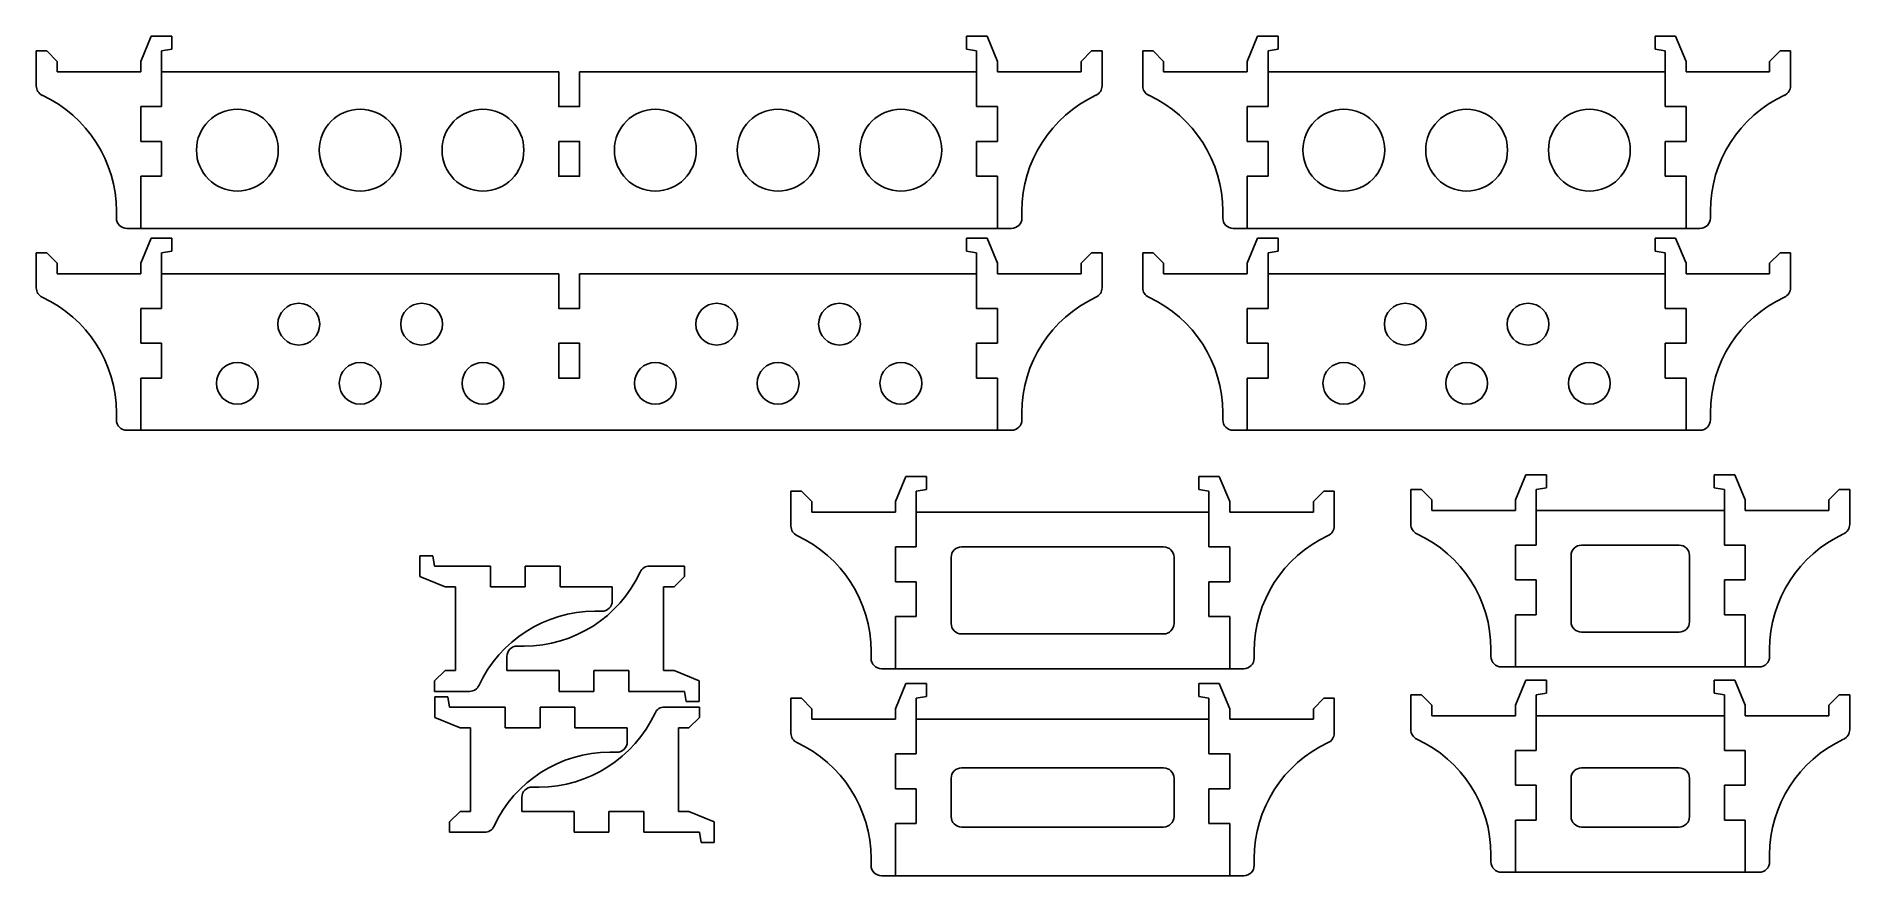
# Model space of a CAD drawing. Extents: x -859 to -338, y -604 to -363.
import ezdxf

# ---------------------------------------------------------------- set-up
doc = ezdxf.new("R2010")
doc.units = 0
doc.header["$MEASUREMENT"] = 0
doc.layers.add('DEFAULT', color=18, linetype='CONTINUOUS')

msp = doc.modelspace()

# ---------------------------------------------------------------- linework, layer by layer
at = {"layer": 'DEFAULT'}
for p, q in [((-828.68, -370.5), (-825.68, -363.27)), ((-825.68, -363.27), (-819.77, -363.27)), ((-819.77, -363.27), (-819.77, -367)), ((-585.68, -363.27), (-591.59, -363.27)), ((-591.59, -363.27), (-591.59, -367)), ((-582.68, -370.5), (-585.68, -363.27)), ((-511, -370.5), (-508, -363.27)), ((-508, -363.27), (-502.09, -363.27)), ((-502.09, -363.27), (-502.09, -367)), ((-388, -363.27), (-393.91, -363.27)), ((-393.91, -363.27), (-393.91, -367)), ((-385, -370.5), (-388, -363.27)), ((-858.68, -373.5), (-858.68, -367.5)), ((-858.68, -367.5), (-855.68, -367.5)), ((-855.68, -367.5), (-852.68, -370.5)), ((-819.77, -367), (-822.68, -367.5)), ((-822.68, -367.5), (-822.68, -373.5)), ((-591.59, -367), (-588.68, -367.5)), ((-588.68, -367.5), (-588.68, -373.5)), ((-555.68, -367.5), (-558.68, -370.5)), ((-552.68, -367.5), (-555.68, -367.5)), ((-552.68, -373.5), (-552.68, -367.5)), ((-541, -373.5), (-541, -367.5)), ((-541, -367.5), (-538, -367.5)), ((-538, -367.5), (-535, -370.5)), ((-502.09, -367), (-505, -367.5)), ((-505, -367.5), (-505, -373.5)), ((-393.91, -367), (-391, -367.5)), ((-391, -367.5), (-391, -373.5)), ((-358, -367.5), (-361, -370.5)), ((-355, -367.5), (-358, -367.5)), ((-355, -373.5), (-355, -367.5)), ((-858.68, -377.53), (-858.68, -373.5)), ((-852.68, -370.5), (-852.68, -373.5)), ((-852.68, -373.5), (-828.68, -373.5)), ((-828.68, -373.5), (-828.68, -370.5)), ((-708.68, -373.5), (-822.68, -373.5)), ((-822.68, -373.5), (-822.68, -379.5)), ((-702.68, -373.5), (-588.68, -373.5)), ((-588.68, -373.5), (-588.68, -379.5)), ((-582.68, -373.5), (-582.68, -370.5)), ((-558.68, -373.5), (-582.68, -373.5)), ((-558.68, -370.5), (-558.68, -373.5)), ((-552.68, -377.53), (-552.68, -373.5)), ((-541, -377.53), (-541, -373.5)), ((-535, -370.5), (-535, -373.5)), ((-535, -373.5), (-511, -373.5)), ((-511, -373.5), (-511, -370.5)), ((-391, -373.5), (-505, -373.5)), ((-505, -373.5), (-505, -379.5)), ((-391, -373.5), (-391, -379.5)), ((-385, -373.5), (-385, -370.5)), ((-361, -373.5), (-385, -373.5)), ((-361, -370.5), (-361, -373.5)), ((-355, -377.53), (-355, -373.5)), ((-822.68, -379.5), (-822.68, -383.5)), ((-588.68, -379.5), (-588.68, -383.5)), ((-505, -379.5), (-505, -383.5)), ((-391, -379.5), (-391, -383.5)), ((-822.68, -383.5), (-828.68, -383.5)), ((-828.68, -383.5), (-828.68, -393.5)), ((-588.68, -383.5), (-582.68, -383.5)), ((-582.68, -383.5), (-582.68, -393.5)), ((-505, -383.5), (-511, -383.5)), ((-511, -383.5), (-511, -393.5)), ((-391, -383.5), (-385, -383.5)), ((-385, -383.5), (-385, -393.5)), ((-828.68, -393.5), (-822.68, -393.5)), ((-822.68, -393.5), (-822.68, -403.5)), ((-582.68, -393.5), (-588.68, -393.5)), ((-588.68, -393.5), (-588.68, -403.5)), ((-511, -393.5), (-505, -393.5)), ((-505, -393.5), (-505, -403.5)), ((-385, -393.5), (-391, -393.5)), ((-391, -393.5), (-391, -403.5)), ((-822.68, -403.5), (-828.68, -403.5)), ((-828.68, -403.5), (-828.68, -413.5)), ((-588.68, -403.5), (-582.68, -403.5)), ((-582.68, -403.5), (-582.68, -413.5)), ((-505, -403.5), (-511, -403.5)), ((-511, -403.5), (-511, -413.5)), ((-391, -403.5), (-385, -403.5)), ((-385, -403.5), (-385, -413.5)), ((-835.68, -415.5), (-835.68, -413.5)), ((-828.68, -413.5), (-828.68, -418.5)), ((-582.68, -413.5), (-582.68, -418.5)), ((-575.68, -415.5), (-575.68, -413.5)), ((-518, -415.5), (-518, -413.5)), ((-511, -413.5), (-511, -418.5)), ((-385, -413.5), (-385, -418.5)), ((-378, -415.5), (-378, -413.5)), ((-828.68, -418.5), (-832.68, -418.5)), ((-828.68, -418.5), (-702.68, -418.5)), ((-828.68, -428.5), (-825.68, -421.27)), ((-825.68, -421.27), (-819.77, -421.27)), ((-819.77, -421.27), (-819.77, -425)), ((-702.68, -418.5), (-582.68, -418.5)), ((-585.68, -421.27), (-591.59, -421.27)), ((-591.59, -421.27), (-591.59, -425)), ((-582.68, -428.5), (-585.68, -421.27)), ((-582.68, -418.5), (-578.68, -418.5)), ((-511, -418.5), (-515, -418.5)), ((-511, -418.5), (-385, -418.5)), ((-511, -428.5), (-508, -421.27)), ((-508, -421.27), (-502.09, -421.27)), ((-502.09, -421.27), (-502.09, -425)), ((-388, -421.27), (-393.91, -421.27)), ((-393.91, -421.27), (-393.91, -425)), ((-385, -428.5), (-388, -421.27)), ((-385, -418.5), (-381, -418.5)), ((-858.68, -431.5), (-858.68, -425.5)), ((-858.68, -425.5), (-855.68, -425.5)), ((-855.68, -425.5), (-852.68, -428.5)), ((-819.77, -425), (-822.68, -425.5)), ((-822.68, -425.5), (-822.68, -431.5)), ((-591.59, -425), (-588.68, -425.5)), ((-588.68, -425.5), (-588.68, -431.5)), ((-555.68, -425.5), (-558.68, -428.5)), ((-552.68, -425.5), (-555.68, -425.5)), ((-552.68, -431.5), (-552.68, -425.5)), ((-541, -431.5), (-541, -425.5)), ((-541, -425.5), (-538, -425.5)), ((-538, -425.5), (-535, -428.5)), ((-502.09, -425), (-505, -425.5)), ((-505, -425.5), (-505, -431.5)), ((-393.91, -425), (-391, -425.5)), ((-391, -425.5), (-391, -431.5)), ((-358, -425.5), (-361, -428.5)), ((-355, -425.5), (-358, -425.5)), ((-355, -431.5), (-355, -425.5)), ((-858.68, -435.53), (-858.68, -431.5)), ((-852.68, -428.5), (-852.68, -431.5)), ((-852.68, -431.5), (-828.68, -431.5)), ((-828.68, -431.5), (-828.68, -428.5)), ((-822.68, -431.5), (-822.68, -437.5)), ((-708.68, -431.5), (-822.68, -431.5)), ((-702.68, -431.5), (-588.68, -431.5)), ((-588.68, -431.5), (-588.68, -437.5)), ((-582.68, -431.5), (-582.68, -428.5)), ((-558.68, -431.5), (-582.68, -431.5)), ((-558.68, -428.5), (-558.68, -431.5)), ((-552.68, -435.53), (-552.68, -431.5)), ((-541, -435.53), (-541, -431.5)), ((-535, -428.5), (-535, -431.5)), ((-535, -431.5), (-511, -431.5)), ((-511, -431.5), (-511, -428.5)), ((-505, -431.5), (-505, -437.5)), ((-391, -431.5), (-505, -431.5)), ((-391, -431.5), (-391, -437.5)), ((-385, -431.5), (-385, -428.5)), ((-361, -431.5), (-385, -431.5)), ((-361, -428.5), (-361, -431.5)), ((-355, -435.53), (-355, -431.5)), ((-822.68, -441.5), (-828.68, -441.5)), ((-828.68, -441.5), (-828.68, -451.5)), ((-822.68, -437.5), (-822.68, -441.5)), ((-588.68, -437.5), (-588.68, -441.5)), ((-588.68, -441.5), (-582.68, -441.5)), ((-582.68, -441.5), (-582.68, -451.5)), ((-505, -441.5), (-511, -441.5)), ((-511, -441.5), (-511, -451.5)), ((-505, -437.5), (-505, -441.5)), ((-391, -437.5), (-391, -441.5)), ((-391, -441.5), (-385, -441.5)), ((-385, -441.5), (-385, -451.5)), ((-828.68, -451.5), (-822.68, -451.5)), ((-822.68, -451.5), (-822.68, -461.5)), ((-582.68, -451.5), (-588.68, -451.5)), ((-588.68, -451.5), (-588.68, -461.5)), ((-511, -451.5), (-505, -451.5)), ((-505, -451.5), (-505, -461.5)), ((-385, -451.5), (-391, -451.5)), ((-391, -451.5), (-391, -461.5)), ((-822.68, -461.5), (-828.68, -461.5)), ((-828.68, -461.5), (-828.68, -471.5)), ((-588.68, -461.5), (-582.68, -461.5)), ((-582.68, -461.5), (-582.68, -471.5)), ((-505, -461.5), (-511, -461.5)), ((-511, -461.5), (-511, -471.5)), ((-391, -461.5), (-385, -461.5)), ((-385, -461.5), (-385, -471.5)), ((-835.68, -473.5), (-835.68, -471.5)), ((-828.68, -471.5), (-828.68, -476.5)), ((-582.68, -471.5), (-582.68, -476.5)), ((-575.68, -473.5), (-575.68, -471.5)), ((-518, -473.5), (-518, -471.5)), ((-511, -471.5), (-511, -476.5)), ((-385, -471.5), (-385, -476.5)), ((-378, -473.5), (-378, -471.5)), ((-828.68, -476.5), (-832.68, -476.5)), ((-828.68, -476.5), (-702.68, -476.5)), ((-702.68, -476.5), (-582.68, -476.5)), ((-582.68, -476.5), (-578.68, -476.5)), ((-511, -476.5), (-515, -476.5)), ((-511, -476.5), (-385, -476.5)), ((-385, -476.5), (-381, -476.5)), ((-434, -496.5), (-431, -489.27)), ((-431, -489.27), (-425.09, -489.27)), ((-425.09, -489.27), (-425.09, -493)), ((-371, -489.27), (-376.91, -489.27)), ((-376.91, -489.27), (-376.91, -493)), ((-368, -496.5), (-371, -489.27)), ((-642, -500), (-642, -494)), ((-642, -494), (-639, -494)), ((-639, -494), (-636, -497)), ((-612, -497), (-609, -489.77)), ((-609, -489.77), (-603.09, -489.77)), ((-603.09, -493.5), (-606, -494)), ((-606, -494), (-606, -500)), ((-603.09, -489.77), (-603.09, -493.5)), ((-519, -489.77), (-524.91, -489.77)), ((-524.91, -489.77), (-524.91, -493.5)), ((-524.91, -493.5), (-522, -494)), ((-522, -494), (-522, -500)), ((-516, -497), (-519, -489.77)), ((-489, -494), (-492, -497)), ((-486, -494), (-489, -494)), ((-486, -500), (-486, -494)), ((-464, -499.5), (-464, -493.5)), ((-464, -493.5), (-461, -493.5)), ((-461, -493.5), (-458, -496.5)), ((-425.09, -493), (-428, -493.5)), ((-428, -493.5), (-428, -499.5)), ((-376.91, -493), (-374, -493.5)), ((-374, -493.5), (-374, -499.5)), ((-341, -493.5), (-344, -496.5)), ((-338, -493.5), (-341, -493.5)), ((-338, -499.5), (-338, -493.5)), ((-636, -497), (-636, -500)), ((-612, -500), (-612, -497)), ((-516, -500), (-516, -497)), ((-492, -497), (-492, -500)), ((-464, -503.53), (-464, -499.5)), ((-458, -496.5), (-458, -499.5)), ((-458, -499.5), (-434, -499.5)), ((-434, -499.5), (-434, -496.5)), ((-374, -499.5), (-428, -499.5)), ((-428, -499.5), (-428, -505.5)), ((-374, -499.5), (-374, -505.5)), ((-368, -499.5), (-368, -496.5)), ((-344, -499.5), (-368, -499.5)), ((-344, -496.5), (-344, -499.5)), ((-338, -503.53), (-338, -499.5)), ((-642, -504.03), (-642, -500)), ((-636, -500), (-612, -500)), ((-522, -500), (-606, -500)), ((-606, -500), (-606, -506)), ((-522, -500), (-522, -506)), ((-492, -500), (-516, -500)), ((-486, -504.03), (-486, -500)), ((-606, -510), (-612, -510)), ((-612, -510), (-612, -520)), ((-606, -506), (-606, -510)), ((-593, -510), (-535, -510)), ((-522, -506), (-522, -510)), ((-522, -510), (-516, -510)), ((-516, -510), (-516, -520)), ((-428, -509.5), (-434, -509.5)), ((-434, -509.5), (-434, -519.5)), ((-428, -505.5), (-428, -509.5)), ((-415, -509.5), (-387, -509.5)), ((-374, -505.5), (-374, -509.5)), ((-374, -509.5), (-368, -509.5)), ((-368, -509.5), (-368, -519.5)), ((-748.52, -518.51), (-748.52, -512.6)), ((-748.52, -512.6), (-744.8, -512.6)), ((-744.8, -512.6), (-744.3, -515.51)), ((-596, -513), (-596, -532)), ((-532, -513), (-532, -532)), ((-418, -512.5), (-418, -531.5)), ((-384, -512.5), (-384, -531.5)), ((-741.3, -521.51), (-748.52, -518.51)), ((-744.3, -515.51), (-738.3, -515.51)), ((-738.3, -515.51), (-732.3, -515.51)), ((-732.3, -515.51), (-728.3, -515.51)), ((-728.3, -515.51), (-728.3, -521.51)), ((-718.3, -521.51), (-718.3, -515.51)), ((-718.3, -515.51), (-708.3, -515.51)), ((-708.3, -515.51), (-708.3, -521.51)), ((-682.59, -515.51), (-678.56, -515.51)), ((-678.56, -515.51), (-672.56, -515.51)), ((-672.56, -518.51), (-675.56, -521.51)), ((-672.56, -515.51), (-672.56, -518.51)), ((-612, -520), (-606, -520)), ((-606, -520), (-606, -530)), ((-516, -520), (-522, -520)), ((-522, -520), (-522, -530)), ((-434, -519.5), (-428, -519.5)), ((-428, -519.5), (-428, -529.5)), ((-368, -519.5), (-374, -519.5)), ((-374, -519.5), (-374, -529.5)), ((-738.3, -521.51), (-741.3, -521.51)), ((-738.3, -545.51), (-738.3, -521.51)), ((-728.3, -521.51), (-718.3, -521.51)), ((-708.3, -521.51), (-698.3, -521.51)), ((-698.3, -521.51), (-693.3, -521.51)), ((-693.3, -521.51), (-693.3, -525.51)), ((-675.56, -521.51), (-678.56, -521.51)), ((-678.56, -521.51), (-678.56, -545.51)), ((-696.3, -528.51), (-698.3, -528.51)), ((-606, -530), (-612, -530)), ((-612, -530), (-612, -540)), ((-522, -530), (-516, -530)), ((-516, -530), (-516, -540)), ((-428, -529.5), (-434, -529.5)), ((-434, -529.5), (-434, -539.5)), ((-374, -529.5), (-368, -529.5)), ((-368, -529.5), (-368, -539.5)), ((-593, -535), (-535, -535)), ((-415, -534.5), (-387, -534.5)), ((-720.56, -538.51), (-718.56, -538.51)), ((-619, -542), (-619, -540)), ((-612, -540), (-612, -545)), ((-516, -540), (-516, -545)), ((-509, -542), (-509, -540)), ((-441, -541.5), (-441, -539.5)), ((-434, -539.5), (-434, -544.5)), ((-368, -539.5), (-368, -544.5)), ((-361, -541.5), (-361, -539.5)), ((-744.3, -548.51), (-741.3, -545.51)), ((-741.3, -545.51), (-738.3, -545.51)), ((-723.56, -545.51), (-723.56, -541.51)), ((-718.56, -545.51), (-723.56, -545.51)), ((-708.56, -545.51), (-718.56, -545.51)), ((-708.56, -551.51), (-708.56, -545.51)), ((-688.56, -545.51), (-698.56, -545.51)), ((-698.56, -545.51), (-698.56, -551.51)), ((-688.56, -551.51), (-688.56, -545.51)), ((-678.56, -545.51), (-675.56, -545.51)), ((-675.56, -545.51), (-668.34, -548.51)), ((-612, -545), (-616, -545)), ((-612, -545), (-516, -545)), ((-516, -545), (-512, -545)), ((-434, -544.5), (-438, -544.5)), ((-434, -544.5), (-368, -544.5)), ((-368, -544.5), (-364, -544.5)), ((-744.3, -551.51), (-744.3, -548.51)), ((-738.3, -551.51), (-744.3, -551.51)), ((-734.27, -551.51), (-738.3, -551.51)), ((-698.56, -551.51), (-708.56, -551.51)), ((-684.56, -551.51), (-688.56, -551.51)), ((-678.56, -551.51), (-684.56, -551.51)), ((-672.56, -551.51), (-678.56, -551.51)), ((-672.06, -554.42), (-672.56, -551.51)), ((-668.34, -548.51), (-668.34, -554.42)), ((-612, -556.5), (-609, -549.27)), ((-609, -549.27), (-603.09, -549.27)), ((-603.09, -549.27), (-603.09, -553)), ((-519, -549.27), (-524.91, -549.27)), ((-524.91, -549.27), (-524.91, -553)), ((-516, -556.5), (-519, -549.27)), ((-434, -555.5), (-431, -548.27)), ((-431, -548.27), (-425.09, -548.27)), ((-425.09, -548.27), (-425.09, -552)), ((-371, -548.27), (-376.91, -548.27)), ((-376.91, -548.27), (-376.91, -552)), ((-368, -555.5), (-371, -548.27)), ((-744.23, -559.01), (-744.23, -553.1)), ((-744.23, -553.1), (-740.5, -553.1)), ((-740.5, -553.1), (-740, -556.01)), ((-740, -556.01), (-734, -556.01)), ((-734, -556.01), (-728, -556.01)), ((-728, -556.01), (-724, -556.01)), ((-724, -556.01), (-724, -562.01)), ((-714, -562.01), (-714, -556.01)), ((-714, -556.01), (-704, -556.01)), ((-704, -556.01), (-704, -562.01)), ((-678.3, -556.01), (-674.27, -556.01)), ((-674.27, -556.01), (-668.27, -556.01)), ((-668.34, -554.42), (-672.06, -554.42)), ((-668.27, -556.01), (-668.27, -559.01)), ((-642, -559.5), (-642, -553.5)), ((-642, -553.5), (-639, -553.5)), ((-639, -553.5), (-636, -556.5)), ((-636, -556.5), (-636, -559.5)), ((-612, -559.5), (-612, -556.5)), ((-603.09, -553), (-606, -553.5)), ((-606, -553.5), (-606, -559.5)), ((-524.91, -553), (-522, -553.5)), ((-522, -553.5), (-522, -559.5)), ((-516, -559.5), (-516, -556.5)), ((-489, -553.5), (-492, -556.5)), ((-492, -556.5), (-492, -559.5)), ((-486, -553.5), (-489, -553.5)), ((-486, -559.5), (-486, -553.5)), ((-464, -558.5), (-464, -552.5)), ((-464, -552.5), (-461, -552.5)), ((-461, -552.5), (-458, -555.5)), ((-458, -555.5), (-458, -558.5)), ((-434, -558.5), (-434, -555.5)), ((-425.09, -552), (-428, -552.5)), ((-428, -552.5), (-428, -558.5)), ((-376.91, -552), (-374, -552.5)), ((-374, -552.5), (-374, -558.5)), ((-368, -558.5), (-368, -555.5)), ((-341, -552.5), (-344, -555.5)), ((-344, -555.5), (-344, -558.5)), ((-338, -552.5), (-341, -552.5)), ((-338, -558.5), (-338, -552.5)), ((-737, -562.01), (-744.23, -559.01)), ((-734, -562.01), (-737, -562.01)), ((-734, -586.01), (-734, -562.01)), ((-724, -562.01), (-714, -562.01)), ((-704, -562.01), (-694, -562.01)), ((-694, -562.01), (-689, -562.01)), ((-689, -562.01), (-689, -566.01)), ((-671.27, -562.01), (-674.27, -562.01)), ((-674.27, -562.01), (-674.27, -586.01)), ((-668.27, -559.01), (-671.27, -562.01)), ((-642, -563.53), (-642, -559.5)), ((-636, -559.5), (-612, -559.5)), ((-606, -559.5), (-606, -565.5)), ((-522, -559.5), (-606, -559.5)), ((-522, -559.5), (-522, -565.5)), ((-492, -559.5), (-516, -559.5)), ((-486, -563.53), (-486, -559.5)), ((-464, -562.53), (-464, -558.5)), ((-458, -558.5), (-434, -558.5)), ((-428, -558.5), (-428, -564.5)), ((-374, -558.5), (-428, -558.5)), ((-374, -558.5), (-374, -564.5)), ((-344, -558.5), (-368, -558.5)), ((-338, -562.53), (-338, -558.5)), ((-606, -565.5), (-606, -569.5)), ((-522, -565.5), (-522, -569.5)), ((-428, -564.5), (-428, -568.5)), ((-374, -564.5), (-374, -568.5)), ((-692, -569.01), (-694, -569.01)), ((-606, -569.5), (-612, -569.5)), ((-612, -569.5), (-612, -579.5)), ((-522, -569.5), (-516, -569.5)), ((-516, -569.5), (-516, -579.5)), ((-428, -568.5), (-434, -568.5)), ((-434, -568.5), (-434, -578.5)), ((-374, -568.5), (-368, -568.5)), ((-368, -568.5), (-368, -578.5)), ((-596, -576.5), (-596, -587.5)), ((-593, -573.5), (-535, -573.5)), ((-532, -576.5), (-532, -587.5)), ((-418, -576.5), (-418, -587.5)), ((-415, -573.5), (-387, -573.5)), ((-384, -576.5), (-384, -587.5)), ((-719.27, -586.01), (-719.27, -582.01)), ((-716.27, -579.01), (-714.27, -579.01)), ((-612, -579.5), (-606, -579.5)), ((-606, -579.5), (-606, -589.5)), ((-516, -579.5), (-522, -579.5)), ((-522, -579.5), (-522, -589.5)), ((-434, -578.5), (-428, -578.5)), ((-428, -578.5), (-428, -588.5)), ((-368, -578.5), (-374, -578.5)), ((-374, -578.5), (-374, -588.5)), ((-740, -589.01), (-737, -586.01)), ((-737, -586.01), (-734, -586.01)), ((-714.27, -586.01), (-719.27, -586.01)), ((-704.27, -586.01), (-714.27, -586.01)), ((-704.27, -592.01), (-704.27, -586.01)), ((-684.27, -586.01), (-694.27, -586.01)), ((-694.27, -586.01), (-694.27, -592.01)), ((-684.27, -592.01), (-684.27, -586.01)), ((-674.27, -586.01), (-671.27, -586.01)), ((-671.27, -586.01), (-664.04, -589.01)), ((-740, -592.01), (-740, -589.01)), ((-734, -592.01), (-740, -592.01)), ((-729.97, -592.01), (-734, -592.01)), ((-694.27, -592.01), (-704.27, -592.01)), ((-680.27, -592.01), (-684.27, -592.01)), ((-674.27, -592.01), (-680.27, -592.01)), ((-668.27, -592.01), (-674.27, -592.01)), ((-667.77, -594.92), (-668.27, -592.01)), ((-664.04, -589.01), (-664.04, -594.92)), ((-606, -589.5), (-612, -589.5)), ((-612, -589.5), (-612, -599.5)), ((-593, -590.5), (-535, -590.5)), ((-522, -589.5), (-516, -589.5)), ((-516, -589.5), (-516, -599.5)), ((-428, -588.5), (-434, -588.5)), ((-434, -588.5), (-434, -598.5)), ((-415, -590.5), (-387, -590.5)), ((-374, -588.5), (-368, -588.5)), ((-368, -588.5), (-368, -598.5)), ((-664.04, -594.92), (-667.77, -594.92)), ((-441, -600.5), (-441, -598.5)), ((-434, -598.5), (-434, -603.5)), ((-368, -598.5), (-368, -603.5)), ((-361, -600.5), (-361, -598.5)), ((-619, -601.5), (-619, -599.5)), ((-612, -599.5), (-612, -604.5)), ((-516, -599.5), (-516, -604.5)), ((-509, -601.5), (-509, -599.5)), ((-434, -603.5), (-438, -603.5)), ((-434, -603.5), (-368, -603.5)), ((-368, -603.5), (-364, -603.5)), ((-612, -604.5), (-616, -604.5)), ((-612, -604.5), (-516, -604.5)), ((-516, -604.5), (-512, -604.5))]:
    msp.add_line(p, q, dxfattribs=at)
for points in [[(-708.68, -373.5), (-708.68, -383.5), (-702.68, -383.5), (-702.68, -373.5)], [(-708.68, -431.5), (-708.68, -441.5), (-702.68, -441.5), (-702.68, -431.5)]]:
    msp.add_lwpolyline(points, dxfattribs=at)
for points in [[(-708.68, -393.5), (-702.68, -393.5), (-702.68, -403.5), (-708.68, -403.5)], [(-708.68, -451.5), (-702.68, -451.5), (-702.68, -461.5), (-708.68, -461.5)]]:
    msp.add_lwpolyline(points, close=True, dxfattribs=at)
for centre, radius in [((-800.93, -396), 11.75), ((-765.68, -396), 11.75), ((-730.43, -396), 11.75), ((-680.93, -396), 11.75), ((-645.68, -396), 11.75), ((-610.43, -396), 11.75), ((-483.25, -396), 11.75), ((-448, -396), 11.75), ((-412.75, -396), 11.75), ((-783.3, -446), 6), ((-748.05, -446), 6), ((-663.3, -446), 6), ((-628.05, -446), 6), ((-465.62, -446), 6), ((-430.37, -446), 6), ((-800.93, -463), 6), ((-765.68, -463), 6), ((-730.43, -463), 6), ((-680.93, -463), 6), ((-645.68, -463), 6), ((-610.43, -463), 6), ((-483.25, -463), 6), ((-448, -463), 6), ((-412.75, -463), 6)]:
    msp.add_circle(centre, radius, dxfattribs=at)
for centre, radius, start, end in [((-855.68, -377.53), 3, 180, 245.1883), ((-555.68, -377.53), 3, 294.8117, 0), ((-538, -377.53), 3, 180, 245.1883), ((-358, -377.53), 3, 294.8117, 0), ((-872.31, -413.5), 36.63, 0, 65.1883), ((-539.05, -413.5), 36.63, 114.8117, 180), ((-554.63, -413.5), 36.63, 0, 65.1883), ((-341.37, -413.5), 36.63, 114.8117, 180), ((-832.68, -415.5), 3, 180, 270), ((-578.68, -415.5), 3, 270, 0), ((-515, -415.5), 3, 180, 270), ((-381, -415.5), 3, 270, 0), ((-855.68, -435.53), 3, 180, 245.1883), ((-555.68, -435.53), 3, 294.8117, 0), ((-538, -435.53), 3, 180, 245.1883), ((-358, -435.53), 3, 294.8117, 0), ((-872.31, -471.5), 36.63, 0, 65.1883), ((-539.05, -471.5), 36.63, 114.8117, 180), ((-554.63, -471.5), 36.63, 0, 65.1883), ((-341.37, -471.5), 36.63, 114.8117, 180), ((-832.68, -473.5), 3, 180, 270), ((-578.68, -473.5), 3, 270, 0), ((-515, -473.5), 3, 180, 270), ((-381, -473.5), 3, 270, 0), ((-639, -504.03), 3, 180, 245.1883), ((-489, -504.03), 3, 294.8117, 0), ((-461, -503.53), 3, 180, 245.1883), ((-341, -503.53), 3, 294.8117, 0), ((-655.63, -540), 36.63, 0, 65.1883), ((-593, -513), 3, 90, 180), ((-535, -513), 3, 360, 90), ((-472.37, -540), 36.63, 114.8117, 180), ((-477.63, -539.5), 36.63, 0, 65.1883), ((-415, -512.5), 3, 90, 180), ((-387, -512.5), 3, 0, 90), ((-324.37, -539.5), 36.63, 114.8117, 180), ((-718.56, -501.88), 36.63, 270, 335.1883), ((-682.59, -518.51), 3, 90, 155.1883), ((-696.3, -525.51), 3, 270, 0), ((-698.3, -565.14), 36.63, 90, 155.1883), ((-593, -532), 3, 180, 270), ((-535, -532), 3, 270, 360), ((-415, -531.5), 3, 180, 270), ((-387, -531.5), 3, 270, 0), ((-720.56, -541.51), 3, 90, 180), ((-438, -541.5), 3, 180, 270), ((-364, -541.5), 3, 270, 0), ((-616, -542), 3, 180, 270), ((-512, -542), 3, 270, 0), ((-734.27, -548.51), 3, 270, 335.1883), ((-678.3, -559.01), 3, 90, 155.1883), ((-714.27, -542.38), 36.63, 270, 335.1883), ((-692, -566.01), 3, 270, 0), ((-639, -563.53), 3, 180, 245.1883), ((-655.63, -599.5), 36.63, 0, 65.1883), ((-472.37, -599.5), 36.63, 114.8117, 180), ((-489, -563.53), 3, 294.8117, 0), ((-461, -562.53), 3, 180, 245.1883), ((-477.63, -598.5), 36.63, 0, 65.1883), ((-324.37, -598.5), 36.63, 114.8117, 180), ((-341, -562.53), 3, 294.8117, 0), ((-694, -605.64), 36.63, 90, 155.1883), ((-593, -576.5), 3, 90, 180), ((-535, -576.5), 3, 360, 90), ((-415, -576.5), 3, 90, 180), ((-387, -576.5), 3, 0, 90), ((-716.27, -582.01), 3, 90, 180), ((-593, -587.5), 3, 180, 270), ((-535, -587.5), 3, 270, 360), ((-415, -587.5), 3, 180, 270), ((-387, -587.5), 3, 270, 0), ((-729.97, -589.01), 3, 270, 335.1883), ((-616, -601.5), 3, 180, 270), ((-512, -601.5), 3, 270, 0), ((-438, -600.5), 3, 180, 270), ((-364, -600.5), 3, 270, 0)]:
    msp.add_arc(centre, radius, start, end, dxfattribs=at)

doc.saveas('drawing.dxf')
